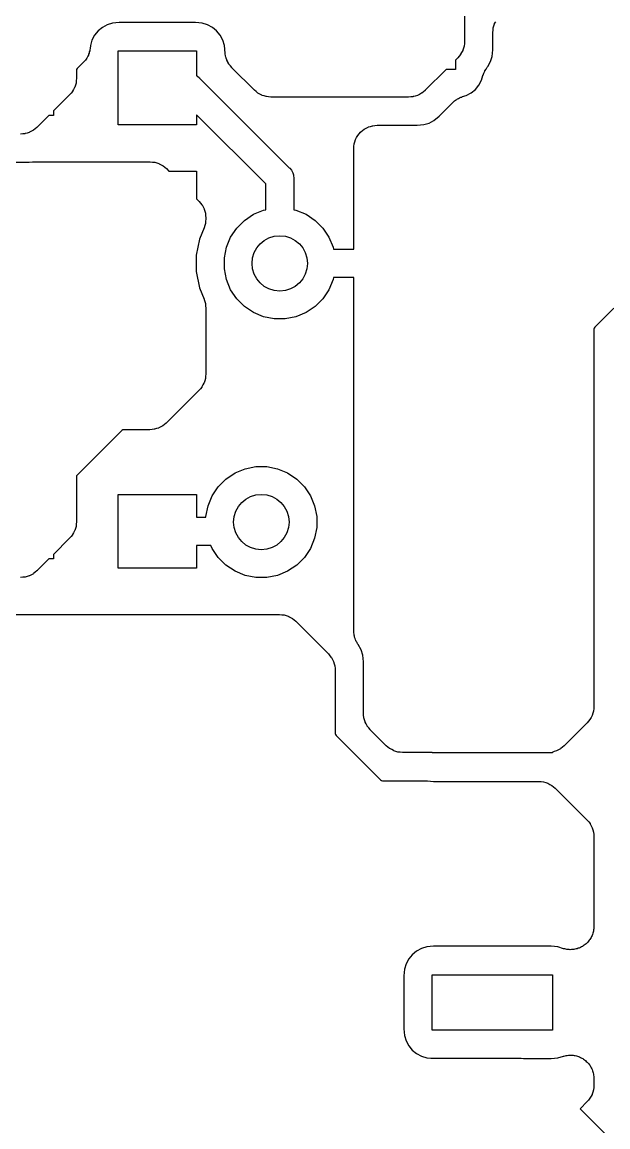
# Model space of a CAD drawing. Extents: x 0.48 to 2.43, y -7.79 to -4.85.
# Drawn here: x 0.953 to 1.0778, y -7.5226 to -7.2872 of the extents above; entities that cross this region are included whole.
import ezdxf

# ---------------------------------------------------------------- set-up
doc = ezdxf.new("R2010")
doc.units = 0
doc.header["$MEASUREMENT"] = 0
doc.layers.add('BLACK', color=7, linetype='CONTINUOUS')

msp = doc.modelspace()

# ---------------------------------------------------------------- linework, layer by layer
at = {"layer": 'BLACK', "linetype": 'CONTINUOUS'}
for p, q in [((1.04724, -7.25995), (1.04724, -7.29124)), ((0.970076, -7.28829), (0.969162, -7.28904)), ((0.971118, -7.28774), (0.970076, -7.28829)), ((0.972249, -7.28739), (0.971118, -7.28774)), ((0.973671, -7.28725), (0.972249, -7.28739)), ((0.989912, -7.28725), (0.973671, -7.28725)), ((0.991334, -7.28739), (0.989912, -7.28725)), ((0.992465, -7.28774), (0.991334, -7.28739)), ((0.993507, -7.28829), (0.992465, -7.28774)), ((0.994421, -7.28904), (0.993507, -7.28829)), ((1.05324, -7.28938), (1.0533, -7.28891)), ((1.0533, -7.28891), (1.05335, -7.28844)), ((1.05335, -7.28841), (1.0535, -7.28796)), ((1.05335, -7.28843), (1.05335, -7.28841)), ((1.05335, -7.28844), (1.05335, -7.28843)), ((1.0535, -7.28796), (1.05363, -7.28751)), ((1.05363, -7.28751), (1.05364, -7.2875)), ((1.05364, -7.2875), (1.05365, -7.28748)), ((1.05365, -7.28748), (1.05387, -7.28707)), ((0.967855, -7.291), (0.967512, -7.29213)), ((0.968412, -7.28996), (0.967855, -7.291)), ((0.969162, -7.28904), (0.968412, -7.28996)), ((0.99517, -7.28996), (0.994421, -7.28904)), ((0.995728, -7.291), (0.99517, -7.28996)), ((0.996071, -7.29213), (0.995728, -7.291)), ((1.04724, -7.29124), (1.04724, -7.29125)), ((1.04724, -7.29125), (1.04724, -7.29125)), ((1.04724, -7.29125), (1.04724, -7.29125)), ((1.04724, -7.29125), (1.04724, -7.29131)), ((1.05324, -7.28941), (1.05324, -7.28938)), ((1.05324, -7.28942), (1.05324, -7.28941)), ((1.05324, -7.28941), (1.05324, -7.28941)), ((1.05324, -7.28945), (1.05324, -7.28942)), ((1.05324, -7.29306), (1.05324, -7.28945)), ((0.967297, -7.29351), (0.96724, -7.29378)), ((0.967376, -7.29325), (0.967297, -7.29351)), ((0.967398, -7.29304), (0.967376, -7.29325)), ((0.967443, -7.29282), (0.967398, -7.29304)), ((0.967451, -7.29276), (0.967443, -7.29282)), ((0.967512, -7.29213), (0.967451, -7.29276)), ((0.973425, -7.30906), (0.973425, -7.29331)), ((0.973425, -7.29331), (0.990157, -7.29331)), ((0.990157, -7.29331), (0.990157, -7.29859)), ((0.996235, -7.2938), (0.996071, -7.29213)), ((1.04662, -7.29361), (1.0464, -7.29402)), ((1.04684, -7.29321), (1.04662, -7.29361)), ((1.04685, -7.29318), (1.04684, -7.29321)), ((1.04686, -7.29316), (1.04685, -7.29318)), ((1.04699, -7.29272), (1.04686, -7.29316)), ((1.04713, -7.29228), (1.04699, -7.29272)), ((1.04714, -7.29225), (1.04713, -7.29228)), ((1.04715, -7.29222), (1.04714, -7.29225)), ((1.04719, -7.29177), (1.04715, -7.29222)), ((1.04724, -7.29131), (1.04719, -7.29177)), ((1.05311, -7.29447), (1.05324, -7.29306)), ((0.96601, -7.2958), (0.964741, -7.29707)), ((0.966148, -7.29563), (0.96601, -7.2958)), ((0.966303, -7.29548), (0.966148, -7.29563)), ((0.966457, -7.29526), (0.966303, -7.29548)), ((0.96663, -7.29505), (0.966457, -7.29526)), ((0.966732, -7.29486), (0.96663, -7.29505)), ((0.966855, -7.29468), (0.966732, -7.29486)), ((0.966962, -7.29443), (0.966855, -7.29468)), ((0.967091, -7.29419), (0.966962, -7.29443)), ((0.967154, -7.29398), (0.967091, -7.29419)), ((0.96724, -7.29378), (0.967154, -7.29398)), ((0.99627, -7.29397), (0.996235, -7.2938)), ((0.996296, -7.29427), (0.99627, -7.29397)), ((0.996303, -7.2943), (0.996296, -7.29427)), ((0.996306, -7.29432), (0.996303, -7.2943)), ((0.996403, -7.29465), (0.996306, -7.29432)), ((0.996425, -7.29475), (0.996403, -7.29465)), ((0.996463, -7.29485), (0.996425, -7.29475)), ((0.996568, -7.29521), (0.996463, -7.29485)), ((0.99658, -7.29523), (0.996568, -7.29521)), ((0.996588, -7.29526), (0.99658, -7.29523)), ((0.996786, -7.29563), (0.996588, -7.29526)), ((0.996797, -7.29566), (0.996786, -7.29563)), ((0.996811, -7.29568), (0.996797, -7.29566)), ((0.997017, -7.29608), (0.996811, -7.29568)), ((1.04578, -7.29477), (1.04528, -7.29528)), ((1.04528, -7.29528), (1.04528, -7.29724)), ((1.04607, -7.29441), (1.04578, -7.29477)), ((1.04637, -7.29406), (1.04607, -7.29441)), ((1.04638, -7.29404), (1.04637, -7.29406)), ((1.0464, -7.29402), (1.04638, -7.29404)), ((1.05221, -7.29663), (1.05276, -7.29559)), ((1.05276, -7.29559), (1.05311, -7.29447)), ((0.96459, -7.29725), (0.964567, -7.29749)), ((0.964567, -7.29749), (0.964567, -7.29911)), ((0.964741, -7.29707), (0.96459, -7.29725)), ((0.997034, -7.2961), (0.997017, -7.29608)), ((0.997046, -7.29612), (0.997034, -7.2961)), ((0.997338, -7.29648), (0.997046, -7.29612)), ((0.997626, -7.29684), (0.997338, -7.29648)), ((0.997662, -7.29687), (0.997626, -7.29684)), ((0.997663, -7.29688), (0.997662, -7.29687)), ((0.997675, -7.29689), (0.997663, -7.29688)), ((0.997663, -7.29688), (0.997663, -7.29688)), ((1.00247, -7.30169), (0.997675, -7.29689)), ((1.04331, -7.29724), (1.03887, -7.30169)), ((1.04528, -7.29724), (1.04331, -7.29724)), ((1.05118, -7.29844), (1.05137, -7.29802)), ((1.05137, -7.29802), (1.05154, -7.2976)), ((1.05154, -7.2976), (1.05156, -7.29757)), ((1.05156, -7.29757), (1.05157, -7.29754)), ((1.05157, -7.29754), (1.05183, -7.29717)), ((1.05183, -7.29717), (1.05208, -7.29679)), ((1.05208, -7.29679), (1.05221, -7.29663)), ((0.964317, -7.30059), (0.964183, -7.30103)), ((0.964458, -7.30015), (0.964317, -7.30059)), ((0.964461, -7.30012), (0.964458, -7.30015)), ((0.964468, -7.3001), (0.964461, -7.30012)), ((0.964515, -7.29964), (0.964468, -7.3001)), ((0.964566, -7.29918), (0.964515, -7.29964)), ((0.964567, -7.29913), (0.964566, -7.29918)), ((0.964567, -7.29911), (0.964567, -7.29913)), ((0.964567, -7.29913), (0.964567, -7.29913)), ((0.964567, -7.29913), (0.964567, -7.29913)), ((0.990157, -7.29859), (0.990316, -7.29867)), ((0.990316, -7.29867), (0.990773, -7.29905)), ((0.990773, -7.29905), (0.990867, -7.29916)), ((0.990867, -7.29916), (1.00989, -7.31819)), ((1.04954, -7.30151), (1.05029, -7.30059)), ((1.05029, -7.30059), (1.05085, -7.29955)), ((1.05085, -7.29955), (1.05116, -7.29851)), ((1.05116, -7.29851), (1.05116, -7.2985)), ((1.05116, -7.2985), (1.05117, -7.2985)), ((1.05117, -7.2985), (1.05118, -7.29844)), ((1.05117, -7.2985), (1.05117, -7.2985)), ((0.963102, -7.30265), (0.959646, -7.3061)), ((0.963395, -7.30229), (0.963102, -7.30265)), ((0.963692, -7.30193), (0.963395, -7.30229)), ((0.963705, -7.30191), (0.963692, -7.30193)), ((0.963722, -7.30189), (0.963705, -7.30191)), ((0.963939, -7.30149), (0.963722, -7.30189)), ((0.964163, -7.30108), (0.963939, -7.30149)), ((0.964171, -7.30105), (0.964163, -7.30108)), ((0.964183, -7.30103), (0.964171, -7.30105)), ((1.00283, -7.30198), (1.00247, -7.30169)), ((1.00318, -7.30228), (1.00283, -7.30198)), ((1.00321, -7.30229), (1.00318, -7.30228)), ((1.00323, -7.3023), (1.00321, -7.30229)), ((1.00363, -7.30252), (1.00323, -7.3023)), ((1.00404, -7.30275), (1.00363, -7.30252)), ((1.00406, -7.30275), (1.00404, -7.30275)), ((1.00409, -7.30277), (1.00406, -7.30275)), ((1.00453, -7.3029), (1.00409, -7.30277)), ((1.00497, -7.30304), (1.00453, -7.3029)), ((1.03674, -7.30292), (1.0363, -7.30305)), ((1.03719, -7.30279), (1.03674, -7.30292)), ((1.03721, -7.30278), (1.03719, -7.30279)), ((1.03724, -7.30277), (1.03721, -7.30278)), ((1.03764, -7.30256), (1.03724, -7.30277)), ((1.03805, -7.30234), (1.03764, -7.30256)), ((1.03807, -7.30233), (1.03805, -7.30234)), ((1.0381, -7.30231), (1.03807, -7.30233)), ((1.03846, -7.30202), (1.0381, -7.30231)), ((1.03882, -7.30173), (1.03846, -7.30202)), ((1.03885, -7.3017), (1.03882, -7.30173)), ((1.03887, -7.30169), (1.03885, -7.3017)), ((1.03885, -7.3017), (1.03885, -7.3017)), ((1.03885, -7.3017), (1.03885, -7.3017)), ((1.04683, -7.30304), (1.04758, -7.30281)), ((1.04758, -7.30281), (1.04863, -7.30226)), ((1.04863, -7.30226), (1.04954, -7.30151)), ((1.00499, -7.30304), (1.00497, -7.30304)), ((1.00502, -7.30305), (1.00499, -7.30304)), ((1.00548, -7.3031), (1.00502, -7.30305)), ((1.00594, -7.30315), (1.00548, -7.3031)), ((1.00599, -7.30315), (1.00594, -7.30315)), ((1.00601, -7.30315), (1.00599, -7.30315)), ((1.00599, -7.30315), (1.00599, -7.30315)), ((1.00599, -7.30315), (1.00599, -7.30315)), ((1.03533, -7.30315), (1.00601, -7.30315)), ((1.03579, -7.3031), (1.03533, -7.30315)), ((1.03625, -7.30306), (1.03579, -7.3031)), ((1.03628, -7.30306), (1.03625, -7.30306)), ((1.0363, -7.30305), (1.03628, -7.30306)), ((1.04182, -7.30722), (1.04474, -7.30429)), ((1.04474, -7.30429), (1.04479, -7.30424)), ((1.04479, -7.30424), (1.04496, -7.30411)), ((1.04496, -7.30411), (1.04511, -7.30396)), ((1.04511, -7.30396), (1.04534, -7.30381)), ((1.04534, -7.30381), (1.04556, -7.30363)), ((1.04556, -7.30363), (1.04575, -7.30354)), ((1.04575, -7.30354), (1.04593, -7.30342)), ((1.04593, -7.30342), (1.04618, -7.30331)), ((1.04618, -7.30331), (1.04642, -7.30319)), ((1.04642, -7.30319), (1.04663, -7.30313)), ((1.04663, -7.30313), (1.04683, -7.30304)), ((0.958661, -7.30709), (0.956189, -7.30956)), ((0.959646, -7.30709), (0.958661, -7.30709)), ((0.959646, -7.3061), (0.959646, -7.30709)), ((1.00487, -7.32166), (0.990157, -7.30694)), ((0.990157, -7.30694), (0.990157, -7.30906)), ((1.04072, -7.30812), (1.04182, -7.30722)), ((0.955778, -7.3099), (0.95542, -7.31019)), ((0.956139, -7.30961), (0.955778, -7.3099)), ((0.956176, -7.30957), (0.956139, -7.30961)), ((0.956177, -7.30957), (0.956176, -7.30957)), ((0.956176, -7.30957), (0.956176, -7.30957)), ((0.956189, -7.30956), (0.956177, -7.30957)), ((0.990157, -7.30906), (0.973425, -7.30906)), ((1.02549, -7.31028), (1.02586, -7.30999)), ((1.02586, -7.30999), (1.02587, -7.30998)), ((1.02587, -7.30998), (1.02588, -7.30997)), ((1.02588, -7.30997), (1.0263, -7.30975)), ((1.0263, -7.30975), (1.02672, -7.30953)), ((1.02672, -7.30953), (1.02673, -7.30952)), ((1.02673, -7.30952), (1.02675, -7.30951)), ((1.02675, -7.30951), (1.0272, -7.30938)), ((1.0272, -7.30938), (1.02765, -7.30924)), ((1.02765, -7.30924), (1.02767, -7.30924)), ((1.02767, -7.30924), (1.02769, -7.30924)), ((1.02769, -7.30924), (1.02815, -7.3092)), ((1.02815, -7.3092), (1.02862, -7.30915)), ((1.02862, -7.30915), (1.03716, -7.30915)), ((1.03716, -7.30915), (1.03857, -7.30901)), ((1.03857, -7.30901), (1.03969, -7.30867)), ((1.03969, -7.30867), (1.04072, -7.30812)), ((0.953112, -7.31098), (0.952653, -7.31102)), ((0.953573, -7.31094), (0.953112, -7.31098)), ((0.953598, -7.31093), (0.953573, -7.31094)), ((0.953624, -7.31093), (0.953598, -7.31093)), ((0.954066, -7.3108), (0.953624, -7.31093)), ((0.95451, -7.31067), (0.954066, -7.3108)), ((0.954534, -7.31065), (0.95451, -7.31067)), ((0.954559, -7.31065), (0.954534, -7.31065)), ((0.954967, -7.31043), (0.954559, -7.31065)), ((0.955376, -7.31022), (0.954967, -7.31043)), ((0.955397, -7.3102), (0.955376, -7.31022)), ((0.95542, -7.31019), (0.955397, -7.3102)), ((1.02387, -7.31266), (1.02401, -7.31221)), ((1.02401, -7.31221), (1.02402, -7.3122)), ((1.02402, -7.3122), (1.02403, -7.31218)), ((1.02403, -7.31218), (1.02425, -7.31177)), ((1.02425, -7.31177), (1.02448, -7.31135)), ((1.02448, -7.31135), (1.02449, -7.31134)), ((1.02449, -7.31134), (1.0245, -7.31132)), ((1.0245, -7.31132), (1.0248, -7.31096)), ((1.0248, -7.31096), (1.0251, -7.3106)), ((1.0251, -7.3106), (1.02511, -7.31059)), ((1.02511, -7.31059), (1.02512, -7.31058)), ((1.02512, -7.31058), (1.02549, -7.31028)), ((1.02362, -7.31408), (1.02368, -7.31361)), ((1.02362, -7.31411), (1.02362, -7.31408)), ((1.02362, -7.31412), (1.02362, -7.31411)), ((1.02362, -7.31411), (1.02362, -7.31411)), ((1.02362, -7.31415), (1.02362, -7.31412)), ((1.02362, -7.33558), (1.02362, -7.31415)), ((1.02368, -7.31361), (1.02372, -7.31314)), ((1.02372, -7.31314), (1.02373, -7.31313)), ((1.02373, -7.31311), (1.02387, -7.31266)), ((1.02373, -7.31313), (1.02373, -7.31311)), ((0.909457, -7.31702), (0.954479, -7.31702)), ((0.954479, -7.31702), (0.955194, -7.31695)), ((0.955194, -7.31695), (0.955263, -7.31695)), ((0.955263, -7.31695), (0.955474, -7.31695)), ((0.955474, -7.31695), (0.955684, -7.31693)), ((0.955684, -7.31693), (0.980212, -7.31693)), ((0.980212, -7.31693), (0.980229, -7.31693)), ((0.980229, -7.31693), (0.98023, -7.31693)), ((0.98023, -7.31693), (0.980231, -7.31693)), ((0.980231, -7.31693), (0.980282, -7.31693)), ((0.980282, -7.31693), (0.980742, -7.31698)), ((0.980742, -7.31698), (0.981201, -7.31703)), ((0.981201, -7.31703), (0.981226, -7.31704)), ((0.981226, -7.31704), (0.981252, -7.31704)), ((0.981252, -7.31704), (0.981694, -7.31718)), ((0.981694, -7.31718), (0.982134, -7.31731)), ((0.982134, -7.31731), (0.982157, -7.31733)), ((0.982157, -7.31733), (0.982182, -7.31733)), ((0.982182, -7.31733), (0.982588, -7.31756)), ((0.982588, -7.31756), (0.982994, -7.31777)), ((0.982994, -7.31777), (0.983014, -7.31779)), ((0.983014, -7.31779), (0.983037, -7.3178)), ((0.983037, -7.3178), (0.98339, -7.3181)), ((0.98339, -7.3181), (0.983748, -7.31839)), ((0.983748, -7.31839), (0.984252, -7.3189)), ((0.984252, -7.3189), (0.990157, -7.3189)), ((0.990157, -7.3189), (0.990157, -7.3248)), ((1.00989, -7.31819), (1.01001, -7.31828)), ((1.01001, -7.31828), (1.01038, -7.31874)), ((1.01038, -7.31874), (1.01066, -7.31926)), ((1.01066, -7.31926), (1.01079, -7.31969)), ((1.00487, -7.32714), (1.00487, -7.32166)), ((1.01079, -7.31969), (1.01083, -7.31983)), ((1.01083, -7.31983), (1.01089, -7.32041)), ((1.01089, -7.32041), (1.01087, -7.32056)), ((1.01087, -7.32056), (1.01087, -7.32714)), ((0.990157, -7.3248), (0.990661, -7.32531)), ((0.990661, -7.32531), (0.990673, -7.32532)), ((0.990673, -7.32532), (0.990674, -7.32532)), ((0.990674, -7.32532), (0.990674, -7.32532)), ((0.990674, -7.32532), (0.990711, -7.32536)), ((0.990711, -7.32536), (0.990999, -7.32572)), ((0.990999, -7.32572), (0.991291, -7.32608)), ((0.991291, -7.32608), (0.991303, -7.3261)), ((0.991303, -7.3261), (0.991319, -7.32612)), ((0.991319, -7.32612), (0.991532, -7.32653)), ((0.991532, -7.32653), (0.991749, -7.32694)), ((0.991749, -7.32694), (0.991756, -7.32696)), ((0.991756, -7.32696), (0.991768, -7.32699)), ((0.991768, -7.32699), (0.991897, -7.32743)), ((0.991897, -7.32743), (0.992031, -7.32787)), ((0.992031, -7.32787), (0.992033, -7.3279)), ((0.992033, -7.3279), (0.992041, -7.32792)), ((0.992041, -7.32792), (0.992081, -7.32838)), ((0.992081, -7.32838), (0.992126, -7.32884)), ((0.992126, -7.32884), (0.992126, -7.32906)), ((1.00034, -7.32941), (1.00228, -7.32812)), ((1.00228, -7.32812), (1.00443, -7.32723)), ((1.00443, -7.32723), (1.00487, -7.32714)), ((1.01087, -7.32714), (1.01132, -7.32723)), ((1.01132, -7.32723), (1.01347, -7.32812)), ((1.01347, -7.32812), (1.0154, -7.32941)), ((0.991745, -7.33098), (0.990747, -7.33339)), ((0.991878, -7.33054), (0.991745, -7.33098)), ((0.992017, -7.3301), (0.991878, -7.33054)), ((0.99202, -7.33007), (0.992017, -7.3301)), ((0.992029, -7.33004), (0.99202, -7.33007)), ((0.992074, -7.32959), (0.992029, -7.33004)), ((0.992126, -7.32913), (0.992074, -7.32959)), ((0.992126, -7.32906), (0.992126, -7.32907)), ((0.992126, -7.32907), (0.992126, -7.32907)), ((0.992126, -7.32907), (0.992126, -7.32907)), ((0.992126, -7.32907), (0.992126, -7.32913)), ((0.997407, -7.33299), (0.9987, -7.33105)), ((0.9987, -7.33105), (1.00034, -7.32941)), ((1.0154, -7.32941), (1.01705, -7.33105)), ((1.01705, -7.33105), (1.01834, -7.33299)), ((0.990747, -7.33339), (0.990063, -7.33683)), ((0.996517, -7.33514), (0.997407, -7.33299)), ((1.01834, -7.33299), (1.01923, -7.33514)), ((0.996063, -7.33742), (0.996517, -7.33514)), ((1.01923, -7.33514), (1.01932, -7.33558)), ((1.01932, -7.33558), (1.02362, -7.33558)), ((0.990063, -7.33683), (0.990063, -7.34034)), ((0.996063, -7.33975), (0.996063, -7.33742)), ((0.990063, -7.34034), (0.990747, -7.34378)), ((0.996517, -7.34203), (0.996063, -7.33975)), ((0.997407, -7.34418), (0.996517, -7.34203)), ((1.01923, -7.34203), (1.01834, -7.34418)), ((1.01932, -7.34158), (1.01923, -7.34203)), ((1.02362, -7.34158), (1.01932, -7.34158)), ((1.02362, -7.41686), (1.02362, -7.34158)), ((1.08447, -7.34269), (1.07498, -7.35219)), ((0.990747, -7.34378), (0.991745, -7.34619)), ((0.9987, -7.34611), (0.997407, -7.34418)), ((1.01834, -7.34418), (1.01705, -7.34611)), ((0.991745, -7.34619), (0.991748, -7.34619)), ((0.991748, -7.34619), (0.991749, -7.3462)), ((0.991749, -7.3462), (0.991749, -7.3462)), ((0.991749, -7.3462), (0.991772, -7.34625)), ((0.991772, -7.34625), (0.991899, -7.34669)), ((0.991899, -7.34669), (0.992031, -7.34713)), ((0.992031, -7.34713), (0.992034, -7.34716)), ((0.992034, -7.34716), (0.992042, -7.34719)), ((0.992042, -7.34719), (0.992081, -7.34765)), ((0.992081, -7.34765), (0.992126, -7.3481)), ((1.00034, -7.34776), (0.9987, -7.34611)), ((1.00228, -7.34905), (1.00034, -7.34776)), ((1.0154, -7.34776), (1.01347, -7.34905)), ((1.01705, -7.34611), (1.0154, -7.34776)), ((0.992126, -7.3481), (0.992126, -7.3621)), ((1.00443, -7.34994), (1.00228, -7.34905)), ((1.00671, -7.35039), (1.00443, -7.34994)), ((1.01132, -7.34994), (1.00904, -7.35039)), ((1.01347, -7.34905), (1.01132, -7.34994)), ((1.00904, -7.35039), (1.00671, -7.35039)), ((1.07483, -7.35237), (1.0748, -7.35261)), ((1.07498, -7.35219), (1.07483, -7.35237)), ((1.0748, -7.35261), (1.0748, -7.43297)), ((0.991722, -7.36407), (0.991498, -7.36448)), ((0.99173, -7.36405), (0.991722, -7.36407)), ((0.991742, -7.36402), (0.99173, -7.36405)), ((0.991876, -7.36358), (0.991742, -7.36402)), ((0.992017, -7.36314), (0.991876, -7.36358)), ((0.99202, -7.36312), (0.992017, -7.36314)), ((0.992027, -7.36309), (0.99202, -7.36312)), ((0.992074, -7.36263), (0.992027, -7.36309)), ((0.992126, -7.36217), (0.992074, -7.36263)), ((0.992126, -7.3621), (0.992126, -7.36212)), ((0.992126, -7.36212), (0.992126, -7.36212)), ((0.992126, -7.36212), (0.992126, -7.36212)), ((0.992126, -7.36212), (0.992126, -7.36217)), ((0.990661, -7.36564), (0.983748, -7.37255)), ((0.990955, -7.36528), (0.990661, -7.36564)), ((0.991252, -7.36493), (0.990955, -7.36528)), ((0.991264, -7.3649), (0.991252, -7.36493)), ((0.991281, -7.36488), (0.991264, -7.3649)), ((0.991498, -7.36448), (0.991281, -7.36488)), ((0.982069, -7.37366), (0.981625, -7.37379)), ((0.982093, -7.37365), (0.982069, -7.37366)), ((0.982118, -7.37364), (0.982093, -7.37365)), ((0.982526, -7.37342), (0.982118, -7.37364)), ((0.982936, -7.37321), (0.982526, -7.37342)), ((0.982956, -7.37319), (0.982936, -7.37321)), ((0.982979, -7.37318), (0.982956, -7.37319)), ((0.983337, -7.37289), (0.982979, -7.37318)), ((0.983698, -7.3726), (0.983337, -7.37289)), ((0.983735, -7.37256), (0.983698, -7.3726)), ((0.983736, -7.37256), (0.983735, -7.37256)), ((0.983748, -7.37255), (0.983736, -7.37256)), ((0.983736, -7.37256), (0.983736, -7.37256)), ((0.974236, -7.37419), (0.964741, -7.38368)), ((0.974419, -7.37404), (0.974236, -7.37419)), ((0.974655, -7.37402), (0.974419, -7.37404)), ((0.980212, -7.37402), (0.974655, -7.37402)), ((0.980671, -7.37397), (0.980212, -7.37402)), ((0.981132, -7.37393), (0.980671, -7.37397)), ((0.981157, -7.37392), (0.981132, -7.37393)), ((0.981184, -7.37392), (0.981157, -7.37392)), ((0.981625, -7.37379), (0.981184, -7.37392)), ((0.998342, -7.38323), (1.00049, -7.38234)), ((1.00049, -7.38234), (1.00277, -7.38189)), ((1.00277, -7.38189), (1.0051, -7.38189)), ((1.0051, -7.38189), (1.00738, -7.38234)), ((1.00738, -7.38234), (1.00953, -7.38323)), ((0.96459, -7.38387), (0.964567, -7.3841)), ((0.964567, -7.3841), (0.964567, -7.3936)), ((0.964741, -7.38368), (0.96459, -7.38387)), ((0.994763, -7.38617), (0.996408, -7.38453)), ((0.996408, -7.38453), (0.998342, -7.38323)), ((1.00953, -7.38323), (1.01147, -7.38453)), ((1.01147, -7.38453), (1.01311, -7.38617)), ((0.99347, -7.38811), (0.994763, -7.38617)), ((1.01311, -7.38617), (1.0144, -7.38811)), ((0.973425, -7.40354), (0.973425, -7.3878)), ((0.973425, -7.3878), (0.990157, -7.3878)), ((0.990157, -7.3878), (0.990157, -7.39267)), ((0.99258, -7.39026), (0.99347, -7.38811)), ((1.0144, -7.38811), (1.01529, -7.39026)), ((0.992126, -7.39254), (0.99258, -7.39026)), ((1.01529, -7.39026), (1.01575, -7.39254)), ((0.964458, -7.39464), (0.964317, -7.39508)), ((0.964461, -7.39461), (0.964458, -7.39464)), ((0.964468, -7.39459), (0.964461, -7.39461)), ((0.964515, -7.39413), (0.964468, -7.39459)), ((0.964566, -7.39367), (0.964515, -7.39413)), ((0.964567, -7.39362), (0.964566, -7.39367)), ((0.964567, -7.3936), (0.964567, -7.39361)), ((0.964567, -7.39361), (0.964567, -7.39362)), ((0.964567, -7.39362), (0.964567, -7.39362)), ((0.990157, -7.39267), (0.992126, -7.39267)), ((0.992126, -7.39267), (0.992126, -7.39254)), ((1.01575, -7.39254), (1.01575, -7.39486)), ((0.963102, -7.39713), (0.959646, -7.40059)), ((0.963396, -7.39678), (0.963102, -7.39713)), ((0.963692, -7.39642), (0.963396, -7.39678)), ((0.963705, -7.3964), (0.963692, -7.39642)), ((0.963722, -7.39638), (0.963705, -7.3964)), ((0.963939, -7.39597), (0.963722, -7.39638)), ((0.964163, -7.39557), (0.963939, -7.39597)), ((0.964171, -7.39554), (0.964163, -7.39557)), ((0.964183, -7.39552), (0.964171, -7.39554)), ((0.964317, -7.39508), (0.964183, -7.39552)), ((1.01529, -7.39715), (1.0144, -7.3993)), ((1.01575, -7.39486), (1.01529, -7.39715)), ((0.993211, -7.39867), (0.990157, -7.39867)), ((0.990157, -7.39867), (0.990157, -7.40354)), ((0.99347, -7.3993), (0.993211, -7.39867)), ((0.994763, -7.40123), (0.99347, -7.3993)), ((1.0144, -7.3993), (1.01311, -7.40123)), ((0.958661, -7.40157), (0.956189, -7.40405)), ((0.959646, -7.40157), (0.958661, -7.40157)), ((0.959646, -7.40059), (0.959646, -7.40157)), ((0.996408, -7.40288), (0.994763, -7.40123)), ((1.01311, -7.40123), (1.01147, -7.40288)), ((0.956139, -7.4041), (0.955778, -7.40438)), ((0.956176, -7.40406), (0.956139, -7.4041)), ((0.956177, -7.40406), (0.956176, -7.40406)), ((0.956176, -7.40406), (0.956176, -7.40406)), ((0.956189, -7.40405), (0.956177, -7.40406)), ((0.990157, -7.40354), (0.973425, -7.40354)), ((0.998342, -7.40417), (0.996408, -7.40288)), ((1.00049, -7.40506), (0.998342, -7.40417)), ((1.00953, -7.40417), (1.00738, -7.40506)), ((1.01147, -7.40288), (1.00953, -7.40417)), ((0.953112, -7.40547), (0.952653, -7.40551)), ((0.953573, -7.40543), (0.953112, -7.40547)), ((0.953598, -7.40542), (0.953573, -7.40543)), ((0.953624, -7.40542), (0.953598, -7.40542)), ((0.954066, -7.40528), (0.953624, -7.40542)), ((0.95451, -7.40515), (0.954066, -7.40528)), ((0.954534, -7.40514), (0.95451, -7.40515)), ((0.954559, -7.40513), (0.954534, -7.40514)), ((0.954967, -7.40492), (0.954559, -7.40513)), ((0.955376, -7.40471), (0.954967, -7.40492)), ((0.955397, -7.40469), (0.955376, -7.40471)), ((0.95542, -7.40468), (0.955397, -7.40469)), ((0.955778, -7.40438), (0.95542, -7.40468)), ((1.00277, -7.40551), (1.00049, -7.40506)), ((1.0051, -7.40551), (1.00277, -7.40551)), ((1.00738, -7.40506), (1.0051, -7.40551)), ((0.85837, -7.41339), (1.00777, -7.41339)), ((1.00777, -7.41339), (1.00779, -7.41339)), ((1.00779, -7.41339), (1.00779, -7.41339)), ((1.00779, -7.41339), (1.00779, -7.41339)), ((1.00779, -7.41339), (1.00784, -7.41339)), ((1.00784, -7.41339), (1.0083, -7.41344)), ((1.0083, -7.41344), (1.00876, -7.41348)), ((1.00876, -7.41348), (1.00878, -7.41349)), ((1.00878, -7.41349), (1.00881, -7.4135)), ((1.00881, -7.4135), (1.00925, -7.41364)), ((1.00925, -7.41364), (1.00969, -7.41377)), ((1.00969, -7.41377), (1.00972, -7.41378)), ((1.00972, -7.41378), (1.00974, -7.41379)), ((1.00974, -7.41379), (1.01015, -7.41401)), ((1.01015, -7.41401), (1.01055, -7.41423)), ((1.01055, -7.41423), (1.01057, -7.41425)), ((1.01057, -7.41425), (1.0106, -7.41426)), ((1.0106, -7.41426), (1.01095, -7.41456)), ((1.01095, -7.41456), (1.01131, -7.41485)), ((1.01131, -7.41485), (1.01822, -7.42176)), ((1.02364, -7.41708), (1.02362, -7.41686)), ((1.02364, -7.4173), (1.02364, -7.41708)), ((1.02369, -7.41756), (1.02364, -7.4173)), ((1.02372, -7.41783), (1.02369, -7.41756)), ((1.02378, -7.41804), (1.02372, -7.41783)), ((1.02382, -7.41826), (1.02378, -7.41804)), ((1.02392, -7.41851), (1.02382, -7.41826)), ((1.024, -7.41877), (1.02392, -7.41851)), ((1.0241, -7.41896), (1.024, -7.41877)), ((1.02418, -7.41916), (1.0241, -7.41896)), ((1.02433, -7.41939), (1.02418, -7.41916)), ((1.02446, -7.41963), (1.02433, -7.41939)), ((1.02459, -7.4198), (1.02446, -7.41963)), ((1.02521, -7.42094), (1.02459, -7.4198)), ((1.01822, -7.42176), (1.01823, -7.42178)), ((1.01823, -7.42178), (1.01823, -7.42178)), ((1.01823, -7.42178), (1.01823, -7.42178)), ((1.01823, -7.42178), (1.01827, -7.42181)), ((1.01827, -7.42181), (1.01856, -7.42218)), ((1.01856, -7.42218), (1.01885, -7.42253)), ((1.01885, -7.42253), (1.01886, -7.42256)), ((1.01886, -7.42256), (1.01888, -7.42258)), ((1.01888, -7.42258), (1.01909, -7.42299)), ((1.01909, -7.42299), (1.01931, -7.42339)), ((1.02555, -7.42206), (1.02521, -7.42094)), ((1.02569, -7.42347), (1.02555, -7.42206)), ((1.01931, -7.42339), (1.01932, -7.42342)), ((1.01932, -7.42342), (1.01933, -7.42344)), ((1.01933, -7.42344), (1.01946, -7.42389)), ((1.01946, -7.42389), (1.01959, -7.42433)), ((1.01959, -7.42433), (1.01959, -7.42435)), ((1.01959, -7.42435), (1.0196, -7.42438)), ((1.0196, -7.42438), (1.01964, -7.42484)), ((1.01964, -7.42484), (1.01969, -7.4253)), ((1.01969, -7.4253), (1.01969, -7.43873)), ((1.02569, -7.43442), (1.02569, -7.42347)), ((1.02573, -7.43488), (1.02569, -7.43442)), ((1.07455, -7.43445), (1.07442, -7.43489)), ((1.07469, -7.43401), (1.07455, -7.43445)), ((1.0747, -7.43398), (1.07469, -7.43401)), ((1.07475, -7.4335), (1.0747, -7.43396)), ((1.0747, -7.43396), (1.0747, -7.43398)), ((1.0748, -7.43304), (1.07475, -7.4335)), ((1.0748, -7.43297), (1.0748, -7.43298)), ((1.0748, -7.43298), (1.0748, -7.43299)), ((1.0748, -7.43299), (1.0748, -7.43299)), ((1.0748, -7.43299), (1.0748, -7.43304)), ((1.02577, -7.43534), (1.02573, -7.43488)), ((1.02578, -7.43537), (1.02577, -7.43534)), ((1.02578, -7.43539), (1.02578, -7.43537)), ((1.02591, -7.43583), (1.02578, -7.43539)), ((1.02604, -7.43628), (1.02591, -7.43583)), ((1.02605, -7.4363), (1.02604, -7.43628)), ((1.02606, -7.43633), (1.02605, -7.4363)), ((1.02628, -7.43673), (1.02606, -7.43633)), ((1.02649, -7.43714), (1.02628, -7.43673)), ((1.02651, -7.43716), (1.02649, -7.43714)), ((1.02652, -7.43719), (1.02651, -7.43716)), ((1.02681, -7.43754), (1.02652, -7.43719)), ((1.07334, -7.4365), (1.06849, -7.44135)), ((1.07363, -7.43615), (1.07334, -7.4365)), ((1.07393, -7.43579), (1.07363, -7.43615)), ((1.07394, -7.43577), (1.07393, -7.43579)), ((1.07396, -7.43575), (1.07394, -7.43577)), ((1.07418, -7.43534), (1.07396, -7.43575)), ((1.0744, -7.43494), (1.07418, -7.43534)), ((1.07441, -7.43491), (1.0744, -7.43494)), ((1.07442, -7.43489), (1.07441, -7.43491)), ((1.01969, -7.43873), (1.01971, -7.43897)), ((1.01971, -7.43897), (1.01986, -7.43915)), ((1.01986, -7.43915), (1.02935, -7.44865)), ((1.0271, -7.43791), (1.02681, -7.43754)), ((1.02714, -7.43794), (1.0271, -7.43791)), ((1.02715, -7.43796), (1.02714, -7.43794)), ((1.02714, -7.43794), (1.02714, -7.43794)), ((1.02714, -7.43794), (1.02714, -7.43794)), ((1.03055, -7.44135), (1.02715, -7.43796)), ((1.03091, -7.44165), (1.03055, -7.44135)), ((1.03126, -7.44194), (1.03091, -7.44165)), ((1.03128, -7.44196), (1.03126, -7.44194)), ((1.06808, -7.44169), (1.06772, -7.44198)), ((1.06844, -7.4414), (1.06808, -7.44169)), ((1.06848, -7.44137), (1.06844, -7.4414)), ((1.06849, -7.44135), (1.06848, -7.44137)), ((1.06848, -7.44137), (1.06848, -7.44137)), ((1.06848, -7.44137), (1.06848, -7.44137)), ((1.0313, -7.44197), (1.03128, -7.44196)), ((1.03171, -7.44219), (1.0313, -7.44197)), ((1.03211, -7.44241), (1.03171, -7.44219)), ((1.03214, -7.44242), (1.03211, -7.44241)), ((1.03216, -7.44243), (1.03214, -7.44242)), ((1.0326, -7.44257), (1.03216, -7.44243)), ((1.03304, -7.44271), (1.0326, -7.44257)), ((1.03307, -7.44271), (1.03304, -7.44271)), ((1.0331, -7.44272), (1.03307, -7.44271)), ((1.03355, -7.44277), (1.0331, -7.44272)), ((1.03401, -7.44282), (1.03355, -7.44277)), ((1.03407, -7.44282), (1.03401, -7.44282)), ((1.03408, -7.44282), (1.03407, -7.44282)), ((1.03407, -7.44282), (1.03407, -7.44282)), ((1.03407, -7.44282), (1.03407, -7.44282)), ((1.04035, -7.44282), (1.03408, -7.44282)), ((1.04035, -7.44291), (1.04035, -7.44282)), ((1.06594, -7.44291), (1.04035, -7.44291)), ((1.06636, -7.44259), (1.06594, -7.44272)), ((1.06594, -7.44272), (1.06594, -7.44291)), ((1.06681, -7.44246), (1.06636, -7.44259)), ((1.06683, -7.44245), (1.06681, -7.44246)), ((1.06686, -7.44244), (1.06683, -7.44245)), ((1.06727, -7.44222), (1.06686, -7.44244)), ((1.06768, -7.44201), (1.06727, -7.44222)), ((1.0677, -7.442), (1.06768, -7.44201)), ((1.06772, -7.44198), (1.0677, -7.442)), ((1.02935, -7.44865), (1.02954, -7.4488)), ((1.02954, -7.4488), (1.02977, -7.44882)), ((1.02977, -7.44882), (1.03886, -7.44882)), ((1.03886, -7.44882), (1.03892, -7.44882)), ((1.03892, -7.44882), (1.03913, -7.44884)), ((1.03913, -7.44884), (1.03935, -7.44884)), ((1.03935, -7.44884), (1.0406, -7.44897)), ((1.0406, -7.44897), (1.06304, -7.44897)), ((1.06304, -7.44897), (1.06305, -7.44897)), ((1.06305, -7.44897), (1.06305, -7.44897)), ((1.06305, -7.44897), (1.06306, -7.44897)), ((1.06306, -7.44897), (1.06311, -7.44897)), ((1.06311, -7.44897), (1.06357, -7.44902)), ((1.06357, -7.44902), (1.06403, -7.44907)), ((1.06403, -7.44907), (1.06405, -7.44907)), ((1.06405, -7.44907), (1.06408, -7.44908)), ((1.06408, -7.44908), (1.06452, -7.44922)), ((1.06452, -7.44922), (1.06496, -7.44935)), ((1.06496, -7.44935), (1.06498, -7.44936)), ((1.06498, -7.44936), (1.06501, -7.44937)), ((1.06501, -7.44937), (1.06541, -7.44959)), ((1.06541, -7.44959), (1.06582, -7.44981)), ((1.06582, -7.44981), (1.06584, -7.44983)), ((1.06584, -7.44983), (1.06586, -7.44984)), ((1.06586, -7.44984), (1.06621, -7.45014)), ((1.06621, -7.45014), (1.06657, -7.45043)), ((1.06657, -7.45043), (1.07334, -7.4572)), ((1.07334, -7.4572), (1.07335, -7.45721)), ((1.07335, -7.45721), (1.07335, -7.45721)), ((1.07335, -7.45721), (1.07335, -7.45721)), ((1.07335, -7.45721), (1.07339, -7.45725)), ((1.07339, -7.45725), (1.07368, -7.45761)), ((1.07368, -7.45761), (1.07397, -7.45797)), ((1.07397, -7.45797), (1.07398, -7.45799)), ((1.07398, -7.45799), (1.074, -7.45801)), ((1.074, -7.45801), (1.07421, -7.45842)), ((1.07421, -7.45842), (1.07443, -7.45883)), ((1.07443, -7.45883), (1.07443, -7.45885)), ((1.07443, -7.45885), (1.07445, -7.45888)), ((1.07445, -7.45888), (1.07457, -7.45932)), ((1.07457, -7.45932), (1.07471, -7.45976)), ((1.07471, -7.45976), (1.07471, -7.45979)), ((1.07471, -7.45979), (1.07472, -7.45981)), ((1.07472, -7.45981), (1.07476, -7.46027)), ((1.07476, -7.46027), (1.0748, -7.46073)), ((1.0748, -7.46073), (1.0748, -7.47983)), ((1.0744, -7.4818), (1.07429, -7.482)), ((1.07448, -7.48156), (1.0744, -7.4818)), ((1.07458, -7.48132), (1.07448, -7.48156)), ((1.07462, -7.48109), (1.07458, -7.48132)), ((1.07469, -7.48087), (1.07462, -7.48109)), ((1.07472, -7.48062), (1.07469, -7.48087)), ((1.07478, -7.48036), (1.07472, -7.48062)), ((1.0748, -7.4799), (1.07478, -7.48013)), ((1.07478, -7.48013), (1.07478, -7.48036)), ((1.0748, -7.47983), (1.0748, -7.4799)), ((1.03918, -7.48424), (1.03805, -7.48459)), ((1.0406, -7.4841), (1.03918, -7.48424)), ((1.0657, -7.4841), (1.0406, -7.4841)), ((1.06712, -7.48424), (1.0657, -7.4841)), ((1.06835, -7.48462), (1.06712, -7.48424)), ((1.07214, -7.48425), (1.07191, -7.48435)), ((1.07234, -7.48412), (1.07214, -7.48425)), ((1.07254, -7.48402), (1.07234, -7.48412)), ((1.07274, -7.48385), (1.07254, -7.48402)), ((1.07296, -7.48371), (1.07274, -7.48385)), ((1.07312, -7.48355), (1.07296, -7.48371)), ((1.0733, -7.48341), (1.07312, -7.48355)), ((1.07347, -7.48321), (1.0733, -7.48341)), ((1.07365, -7.48303), (1.07347, -7.48321)), ((1.07378, -7.48283), (1.07365, -7.48303)), ((1.07393, -7.48266), (1.07378, -7.48283)), ((1.07405, -7.48243), (1.07393, -7.48266)), ((1.0742, -7.48222), (1.07405, -7.48243)), ((1.07429, -7.482), (1.0742, -7.48222)), ((1.03609, -7.48589), (1.03534, -7.48681)), ((1.037, -7.48514), (1.03609, -7.48589)), ((1.03805, -7.48459), (1.037, -7.48514)), ((1.06858, -7.48466), (1.06835, -7.48462)), ((1.0688, -7.48473), (1.06858, -7.48466)), ((1.06906, -7.48476), (1.0688, -7.48473)), ((1.06931, -7.48481), (1.06906, -7.48476)), ((1.06954, -7.48481), (1.06931, -7.48481)), ((1.06977, -7.48483), (1.06954, -7.48481)), ((1.07003, -7.48481), (1.06977, -7.48483)), ((1.07028, -7.48481), (1.07003, -7.48481)), ((1.07051, -7.48477), (1.07028, -7.48481)), ((1.07074, -7.48474), (1.07051, -7.48477)), ((1.07099, -7.48467), (1.07074, -7.48474)), ((1.07124, -7.48462), (1.07099, -7.48467)), ((1.07146, -7.48453), (1.07124, -7.48462)), ((1.07168, -7.48447), (1.07146, -7.48453)), ((1.07191, -7.48435), (1.07168, -7.48447)), ((1.03444, -7.48898), (1.0343, -7.4904)), ((1.03478, -7.48785), (1.03444, -7.48898)), ((1.03534, -7.48681), (1.03478, -7.48785)), ((1.0343, -7.4904), (1.0343, -7.50172)), ((1.04035, -7.50197), (1.04035, -7.49016)), ((1.04035, -7.49016), (1.06594, -7.49016)), ((1.06594, -7.49016), (1.06594, -7.50197)), ((1.0343, -7.50172), (1.03444, -7.50314)), ((1.03444, -7.50314), (1.03478, -7.50428)), ((1.06594, -7.50197), (1.04035, -7.50197)), ((1.03478, -7.50428), (1.03534, -7.50532)), ((1.03534, -7.50532), (1.03609, -7.50623)), ((1.03609, -7.50623), (1.037, -7.50698)), ((1.037, -7.50698), (1.03805, -7.50754)), ((1.03805, -7.50754), (1.03918, -7.50788)), ((1.06712, -7.50788), (1.06835, -7.50751)), ((1.06835, -7.50751), (1.06842, -7.50749)), ((1.06842, -7.50749), (1.06865, -7.50745)), ((1.06865, -7.50745), (1.06887, -7.50738)), ((1.06887, -7.50738), (1.06912, -7.50736)), ((1.06912, -7.50736), (1.06938, -7.50731)), ((1.06938, -7.50731), (1.06961, -7.50731)), ((1.06961, -7.50731), (1.06984, -7.50729)), ((1.06984, -7.50729), (1.0701, -7.50732)), ((1.0701, -7.50732), (1.07035, -7.50732)), ((1.07035, -7.50732), (1.07058, -7.50737)), ((1.07058, -7.50737), (1.07081, -7.5074)), ((1.07081, -7.5074), (1.07106, -7.50747)), ((1.07106, -7.50747), (1.07131, -7.50753)), ((1.07131, -7.50753), (1.07152, -7.50762)), ((1.07152, -7.50762), (1.07174, -7.50768)), ((1.07174, -7.50768), (1.07197, -7.50781)), ((1.07197, -7.50781), (1.07221, -7.50791)), ((1.03918, -7.50788), (1.04006, -7.50797)), ((1.04006, -7.50797), (1.05879, -7.50797)), ((1.05879, -7.50797), (1.05903, -7.50794)), ((1.05903, -7.50794), (1.05928, -7.50797)), ((1.05928, -7.50797), (1.05982, -7.50802)), ((1.05982, -7.50802), (1.0657, -7.50802)), ((1.0657, -7.50802), (1.06712, -7.50788)), ((1.07221, -7.50791), (1.0724, -7.50804)), ((1.0724, -7.50804), (1.0726, -7.50815)), ((1.0726, -7.50815), (1.0728, -7.50831)), ((1.0728, -7.50831), (1.07301, -7.50846)), ((1.07301, -7.50846), (1.07317, -7.50862)), ((1.07317, -7.50862), (1.07335, -7.50877)), ((1.07335, -7.50877), (1.07351, -7.50897)), ((1.07351, -7.50897), (1.0737, -7.50915)), ((1.0737, -7.50915), (1.07382, -7.50935)), ((1.07382, -7.50935), (1.07397, -7.50953)), ((1.07397, -7.50953), (1.07409, -7.50975)), ((1.07409, -7.50975), (1.07423, -7.50997)), ((1.07423, -7.50997), (1.07432, -7.51018)), ((1.07432, -7.51018), (1.07443, -7.51039)), ((1.07443, -7.51039), (1.0745, -7.51064)), ((1.0745, -7.51064), (1.0746, -7.51088)), ((1.0746, -7.51088), (1.07464, -7.5111)), ((1.07464, -7.5111), (1.07471, -7.51132)), ((1.07471, -7.51132), (1.07473, -7.51158)), ((1.07473, -7.51158), (1.07478, -7.51183)), ((1.07478, -7.51183), (1.07478, -7.51206)), ((1.07478, -7.51206), (1.0748, -7.51229)), ((1.0748, -7.51229), (1.0748, -7.51368)), ((1.07469, -7.51472), (1.07455, -7.51516)), ((1.0747, -7.51469), (1.07469, -7.51472)), ((1.07475, -7.51421), (1.0747, -7.51467)), ((1.0747, -7.51467), (1.0747, -7.51469)), ((1.0748, -7.51375), (1.07475, -7.51421)), ((1.0748, -7.51368), (1.0748, -7.51369)), ((1.0748, -7.51369), (1.0748, -7.51369)), ((1.0748, -7.51369), (1.0748, -7.5137)), ((1.0748, -7.5137), (1.0748, -7.51375)), ((1.07334, -7.51721), (1.07184, -7.51871)), ((1.07363, -7.51686), (1.07334, -7.51721)), ((1.07393, -7.5165), (1.07363, -7.51686)), ((1.07394, -7.51648), (1.07393, -7.5165)), ((1.07396, -7.51646), (1.07394, -7.51648)), ((1.07418, -7.51605), (1.07396, -7.51646)), ((1.0744, -7.51565), (1.07418, -7.51605)), ((1.07441, -7.51562), (1.0744, -7.51565)), ((1.07442, -7.5156), (1.07441, -7.51562)), ((1.07455, -7.51516), (1.07442, -7.5156)), ((1.07184, -7.51871), (1.09724, -7.54411))]:
    msp.add_line(p, q, dxfattribs=at)
at = {"layer": 'BLACK'}
for centre in [(1.00787, -7.33858), (1.00394, -7.3937)]:
    msp.add_circle(centre, 0.005906, dxfattribs=at)

doc.saveas('drawing.dxf')
